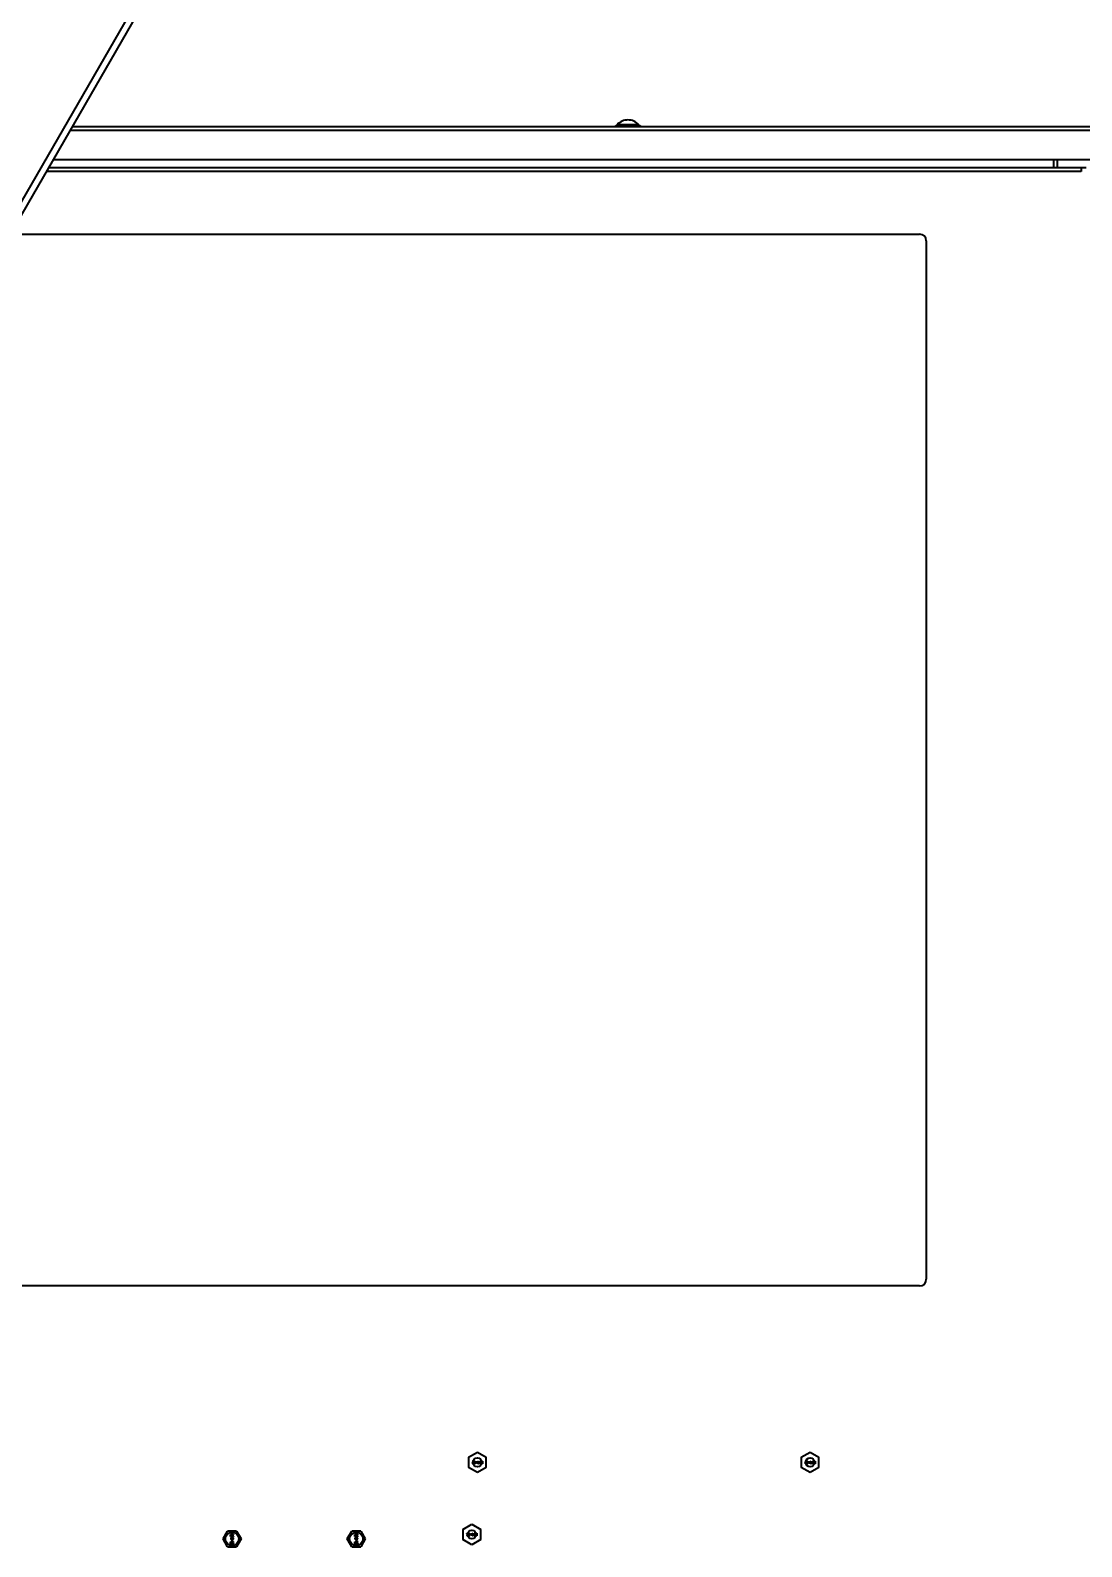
# Model space of a CAD drawing. Header units: millimetres. Extents: x 32496 to 166256, y 3504 to 23939.
# Drawn here: x 100207 to 100681, y 21586 to 22269 of the extents above; entities that cross this region are included whole.
import ezdxf

# ---------------------------------------------------------------- set-up
doc = ezdxf.new("R2010")
doc.units = ezdxf.units.MM
doc.layers.get('0').update_dxf_attribs({"lineweight": 35})

# ---------------------------------------------------------------- blocks, each defined once
blk = doc.blocks.new('8-1250')
at = {"linetype": 'Continuous'}
for p, q in [((-19.13, -33017.31), (477.41, -32157.29)), ((-19.13, -33023.31), (480.87, -32157.29)), ((262.92, -32534.79), (728.87, -32534.79)), ((510.89, -32533.96), (508.53, -32533.96)), ((508.53, -32533.96), (508.53, -32533.96)), ((515.85, -32533.96), (510.89, -32533.96)), ((518.22, -32533.96), (515.85, -32533.96)), ((728.87, -32536.49), (261.94, -32536.49)), ((717.67, -32554.99), (251.26, -32554.99)), ((252.24, -32553.29), (719.87, -32553.29)), ((728.87, -32549.79), (254.26, -32549.79)), ((705.37, -32553.29), (705.37, -32549.79)), ((706.87, -32549.79), (706.87, -32553.29)), ((717.67, -32553.29), (717.67, -32554.99)), ((234.92, -32583.29), (644.87, -32583.29)), ((647.87, -32586.29), (647.87, -33054.29)), ((644.87, -33057.29), (80.87, -33057.29)), ((441.47, -33134.48), (445.47, -33132.17)), ((441.47, -33134.48), (441.47, -33139.1)), ((443.2, -33136.19), (444.1, -33136.19)), ((443.2, -33136.32), (443.2, -33136.19)), ((443.9, -33136.32), (443.2, -33136.32)), ((443.22, -33136.95), (443.2, -33137.06)), ((443.2, -33137.11), (443.2, -33137.06)), ((443.2, -33137.11), (443.22, -33137.21)), ((443.27, -33136.88), (443.22, -33136.95)), ((443.22, -33137.21), (443.32, -33137.31)), ((443.9, -33136.32), (443.27, -33136.88)), ((443.35, -33137.06), (443.4, -33136.95)), ((443.35, -33137.06), (443.35, -33137.11)), ((443.4, -33137.18), (443.35, -33137.11)), ((443.4, -33136.95), (444.1, -33136.32)), ((443.47, -33137.24), (443.4, -33137.18)), ((443.9, -33137.18), (443.82, -33137.24)), ((443.95, -33137.11), (443.9, -33137.18)), ((443.95, -33137.11), (444.07, -33137.11)), ((443.95, -33137.31), (444.05, -33137.21)), ((444.05, -33137.21), (444.07, -33137.11)), ((444.1, -33136.19), (444.1, -33136.32)), ((444.3, -33136.19), (444.45, -33136.19)), ((444.3, -33137.39), (444.3, -33136.19)), ((444.45, -33136.19), (444.45, -33137.18)), ((444.6, -33137.01), (444.45, -33137.18)), ((444.45, -33137.39), (444.6, -33137.21)), ((444.6, -33137.01), (444.6, -33137.21)), ((444.82, -33136.62), (444.8, -33136.65)), ((444.8, -33136.65), (444.95, -33136.8)), ((444.95, -33136.8), (444.8, -33136.95)), ((444.8, -33136.95), (444.82, -33136.98)), ((444.95, -33136.75), (444.82, -33136.62)), ((444.82, -33136.98), (444.95, -33136.85)), ((444.95, -33136.57), (445, -33136.57)), ((444.95, -33136.75), (444.95, -33136.57)), ((444.95, -33137.03), (444.95, -33136.85)), ((445, -33137.03), (444.95, -33137.03)), ((445, -33136.57), (445, -33136.75)), ((445.12, -33136.62), (445, -33136.75)), ((445, -33136.8), (445.15, -33136.65)), ((445.15, -33136.95), (445, -33136.8)), ((445, -33136.85), (445.12, -33136.98)), ((445, -33136.85), (445, -33137.03)), ((445.15, -33136.65), (445.12, -33136.62)), ((445.12, -33136.98), (445.15, -33136.95)), ((445.35, -33136.55), (445.6, -33136.55)), ((445.35, -33136.7), (445.35, -33136.55)), ((445.6, -33136.7), (445.35, -33136.7)), ((445.47, -33132.17), (449.47, -33134.48)), ((445.6, -33136.19), (445.75, -33136.19)), ((445.6, -33136.55), (445.6, -33136.19)), ((445.6, -33137.39), (445.6, -33136.7)), ((445.75, -33136.19), (445.75, -33136.55)), ((445.75, -33136.55), (446.35, -33136.55)), ((446.17, -33136.7), (445.75, -33136.7)), ((445.75, -33137.39), (446.35, -33136.7)), ((446.17, -33136.7), (445.75, -33137.18)), ((445.75, -33136.7), (445.75, -33137.18)), ((446.35, -33136.55), (446.35, -33136.7)), ((446.55, -33136.19), (446.7, -33136.19)), ((446.55, -33137.39), (446.55, -33136.19)), ((447.05, -33136.19), (446.7, -33137.13)), ((446.7, -33136.19), (446.7, -33137.13)), ((446.77, -33137.39), (447.15, -33136.32)), ((447.05, -33136.19), (447.25, -33136.19)), ((447.15, -33136.32), (447.52, -33137.39)), ((447.6, -33137.13), (447.25, -33136.19)), ((447.6, -33136.19), (447.75, -33136.19)), ((447.6, -33137.13), (447.6, -33136.19)), ((447.75, -33136.19), (447.75, -33137.39)), ((449.47, -33139.1), (449.47, -33134.48)), ((591.47, -33134.48), (595.47, -33132.17)), ((591.47, -33134.48), (591.47, -33139.1)), ((593.2, -33136.19), (594.1, -33136.19)), ((593.2, -33136.32), (593.2, -33136.19)), ((593.9, -33136.32), (593.2, -33136.32)), ((593.22, -33136.95), (593.2, -33137.06)), ((593.2, -33137.11), (593.2, -33137.06)), ((593.2, -33137.11), (593.22, -33137.21)), ((593.27, -33136.88), (593.22, -33136.95)), ((593.22, -33137.21), (593.32, -33137.31)), ((593.9, -33136.32), (593.27, -33136.88)), ((593.35, -33137.06), (593.4, -33136.95)), ((593.35, -33137.06), (593.35, -33137.11)), ((593.4, -33137.18), (593.35, -33137.11)), ((593.4, -33136.95), (594.1, -33136.32)), ((593.47, -33137.24), (593.4, -33137.18)), ((593.9, -33137.18), (593.82, -33137.24)), ((593.95, -33137.11), (593.9, -33137.18)), ((593.95, -33137.11), (594.07, -33137.11)), ((593.95, -33137.31), (594.05, -33137.21)), ((594.05, -33137.21), (594.07, -33137.11)), ((594.1, -33136.19), (594.1, -33136.32)), ((594.3, -33136.19), (594.45, -33136.19)), ((594.3, -33137.39), (594.3, -33136.19)), ((594.45, -33136.19), (594.45, -33137.18)), ((594.6, -33137.01), (594.45, -33137.18)), ((594.45, -33137.39), (594.6, -33137.21)), ((594.6, -33137.01), (594.6, -33137.21)), ((594.82, -33136.62), (594.8, -33136.65)), ((594.8, -33136.65), (594.95, -33136.8)), ((594.95, -33136.8), (594.8, -33136.95)), ((594.8, -33136.95), (594.82, -33136.98)), ((594.95, -33136.75), (594.82, -33136.62)), ((594.82, -33136.98), (594.95, -33136.85)), ((594.95, -33136.57), (595, -33136.57)), ((594.95, -33136.75), (594.95, -33136.57)), ((594.95, -33137.03), (594.95, -33136.85)), ((595, -33137.03), (594.95, -33137.03)), ((595, -33136.57), (595, -33136.75)), ((595.12, -33136.62), (595, -33136.75)), ((595, -33136.8), (595.15, -33136.65)), ((595.15, -33136.95), (595, -33136.8)), ((595, -33136.85), (595.12, -33136.98)), ((595, -33136.85), (595, -33137.03)), ((595.15, -33136.65), (595.12, -33136.62)), ((595.12, -33136.98), (595.15, -33136.95)), ((595.35, -33136.55), (595.6, -33136.55)), ((595.35, -33136.7), (595.35, -33136.55)), ((595.6, -33136.7), (595.35, -33136.7)), ((595.47, -33132.17), (599.47, -33134.48)), ((595.6, -33136.19), (595.75, -33136.19)), ((595.6, -33136.55), (595.6, -33136.19)), ((595.6, -33137.39), (595.6, -33136.7)), ((595.75, -33136.19), (595.75, -33136.55)), ((595.75, -33136.55), (596.35, -33136.55)), ((596.17, -33136.7), (595.75, -33136.7)), ((595.75, -33137.39), (596.35, -33136.7)), ((596.17, -33136.7), (595.75, -33137.18)), ((595.75, -33136.7), (595.75, -33137.18)), ((596.35, -33136.55), (596.35, -33136.7)), ((596.55, -33136.19), (596.7, -33136.19)), ((596.55, -33137.39), (596.55, -33136.19)), ((596.7, -33136.19), (596.7, -33137.13)), ((597.05, -33136.19), (596.7, -33137.13)), ((596.77, -33137.39), (597.15, -33136.32)), ((597.05, -33136.19), (597.25, -33136.19)), ((597.15, -33136.32), (597.52, -33137.39)), ((597.6, -33137.13), (597.25, -33136.19)), ((597.6, -33136.19), (597.75, -33136.19)), ((597.6, -33137.13), (597.6, -33136.19)), ((597.75, -33136.19), (597.75, -33137.39)), ((599.47, -33139.1), (599.47, -33134.48)), ((445.47, -33141.41), (441.47, -33139.1)), ((443.32, -33137.31), (443.42, -33137.36)), ((443.42, -33137.36), (443.57, -33137.39)), ((443.6, -33137.26), (443.47, -33137.24)), ((443.67, -33137.39), (443.57, -33137.39)), ((443.6, -33137.26), (443.7, -33137.26)), ((443.67, -33137.39), (443.85, -33137.36)), ((443.82, -33137.24), (443.7, -33137.26)), ((443.85, -33137.36), (443.95, -33137.31)), ((444.45, -33137.39), (444.3, -33137.39)), ((449.47, -33139.1), (445.47, -33141.41)), ((445.75, -33137.39), (445.6, -33137.39)), ((446.77, -33137.39), (446.55, -33137.39)), ((447.75, -33137.39), (447.52, -33137.39)), ((595.47, -33141.41), (591.47, -33139.1)), ((593.32, -33137.31), (593.42, -33137.36)), ((593.42, -33137.36), (593.57, -33137.39)), ((593.6, -33137.26), (593.47, -33137.24)), ((593.67, -33137.39), (593.57, -33137.39)), ((593.6, -33137.26), (593.7, -33137.26)), ((593.67, -33137.39), (593.85, -33137.36)), ((593.82, -33137.24), (593.7, -33137.26)), ((593.85, -33137.36), (593.95, -33137.31)), ((594.45, -33137.39), (594.3, -33137.39)), ((599.47, -33139.1), (595.47, -33141.41)), ((595.75, -33137.39), (595.6, -33137.39)), ((596.77, -33137.39), (596.55, -33137.39)), ((597.75, -33137.39), (597.52, -33137.39)), ((330.83, -33171.29), (332.85, -33167.79)), ((332.85, -33174.79), (330.83, -33171.29)), ((336.89, -33167.79), (332.85, -33167.79)), ((334.22, -33169.09), (335.52, -33169.09)), ((334.22, -33169.25), (334.22, -33169.09)), ((335.25, -33169.25), (334.22, -33169.25)), ((335.25, -33169.25), (334.22, -33169.63)), ((334.22, -33169.85), (334.22, -33169.63)), ((334.22, -33169.85), (335.25, -33170.23)), ((334.22, -33170.23), (335.25, -33170.23)), ((334.22, -33170.39), (334.22, -33170.23)), ((335.52, -33170.39), (334.22, -33170.39)), ((334.25, -33170.9), (334.22, -33171.04)), ((334.22, -33171.17), (334.22, -33171.04)), ((334.22, -33171.17), (334.25, -33171.31)), ((334.33, -33170.77), (334.25, -33170.9)), ((334.25, -33171.31), (334.33, -33171.45)), ((334.44, -33170.69), (334.33, -33170.77)), ((334.36, -33169.74), (335.52, -33169.33)), ((335.52, -33170.15), (334.36, -33169.74)), ((334.36, -33171.01), (334.39, -33170.93)), ((334.36, -33171.01), (334.36, -33171.2)), ((334.39, -33171.28), (334.36, -33171.2)), ((334.39, -33170.93), (334.44, -33170.85)), ((334.44, -33171.36), (334.39, -33171.28)), ((334.58, -33170.63), (334.44, -33170.69)), ((334.44, -33170.85), (334.53, -33170.8)), ((334.53, -33171.42), (334.44, -33171.36)), ((334.53, -33170.8), (334.61, -33170.77)), ((334.78, -33170.61), (334.58, -33170.63)), ((334.69, -33170.77), (334.61, -33170.77)), ((334.69, -33170.77), (334.78, -33170.8)), ((334.78, -33170.61), (334.97, -33170.61)), ((334.78, -33170.8), (334.83, -33170.85)), ((334.83, -33171.36), (334.78, -33171.42)), ((334.83, -33170.85), (334.89, -33170.93)), ((334.89, -33171.28), (334.83, -33171.36)), ((334.89, -33170.93), (334.91, -33171.01)), ((334.91, -33171.2), (334.89, -33171.28)), ((334.97, -33170.74), (334.91, -33170.74)), ((335.02, -33170.9), (334.91, -33170.74)), ((334.91, -33171.2), (334.91, -33171.01)), ((334.94, -33171.45), (335.02, -33171.31)), ((335.16, -33170.63), (334.97, -33170.61)), ((334.97, -33170.74), (335.14, -33170.77)), ((335.05, -33171.04), (335.02, -33170.9)), ((335.02, -33171.31), (335.05, -33171.17)), ((335.05, -33171.04), (335.05, -33171.17)), ((335.14, -33170.77), (335.22, -33170.8)), ((335.3, -33170.69), (335.16, -33170.63)), ((335.22, -33170.8), (335.3, -33170.85)), ((335.3, -33171.34), (335.22, -33171.39)), ((335.41, -33170.77), (335.3, -33170.69)), ((335.3, -33170.85), (335.36, -33170.93)), ((335.36, -33171.26), (335.3, -33171.34)), ((335.36, -33170.93), (335.38, -33171.01)), ((335.38, -33171.17), (335.36, -33171.26)), ((335.38, -33171.17), (335.38, -33171.01)), ((335.49, -33170.9), (335.41, -33170.77)), ((335.41, -33171.42), (335.49, -33171.28)), ((335.52, -33171.04), (335.49, -33170.9)), ((335.49, -33171.28), (335.52, -33171.15)), ((335.52, -33169.09), (335.52, -33169.33)), ((335.52, -33170.15), (335.52, -33170.39)), ((335.52, -33171.04), (335.52, -33171.15)), ((336.89, -33167.79), (338.91, -33171.29)), ((338.91, -33171.29), (336.89, -33174.79)), ((386.83, -33171.29), (388.85, -33167.79)), ((388.85, -33174.79), (386.83, -33171.29)), ((392.89, -33167.79), (388.85, -33167.79)), ((390.22, -33169.09), (391.52, -33169.09)), ((390.22, -33169.25), (390.22, -33169.09)), ((391.25, -33169.25), (390.22, -33169.25)), ((391.25, -33169.25), (390.22, -33169.63)), ((390.22, -33169.85), (390.22, -33169.63)), ((390.22, -33169.85), (391.25, -33170.23)), ((390.22, -33170.23), (391.25, -33170.23)), ((390.22, -33170.39), (390.22, -33170.23)), ((391.52, -33170.39), (390.22, -33170.39)), ((390.25, -33170.9), (390.22, -33171.04)), ((390.22, -33171.17), (390.22, -33171.04)), ((390.22, -33171.17), (390.25, -33171.31)), ((390.33, -33170.77), (390.25, -33170.9)), ((390.25, -33171.31), (390.33, -33171.45)), ((390.44, -33170.69), (390.33, -33170.77)), ((390.36, -33169.74), (391.52, -33169.33)), ((391.52, -33170.15), (390.36, -33169.74)), ((390.36, -33171.01), (390.39, -33170.93)), ((390.36, -33171.01), (390.36, -33171.2)), ((390.39, -33171.28), (390.36, -33171.2)), ((390.39, -33170.93), (390.44, -33170.85)), ((390.44, -33171.36), (390.39, -33171.28)), ((390.58, -33170.63), (390.44, -33170.69)), ((390.44, -33170.85), (390.53, -33170.8)), ((390.53, -33171.42), (390.44, -33171.36)), ((390.53, -33170.8), (390.61, -33170.77)), ((390.78, -33170.61), (390.58, -33170.63)), ((390.69, -33170.77), (390.61, -33170.77)), ((390.69, -33170.77), (390.78, -33170.8)), ((390.78, -33170.61), (390.97, -33170.61)), ((390.78, -33170.8), (390.83, -33170.85)), ((390.83, -33171.36), (390.78, -33171.42)), ((390.83, -33170.85), (390.89, -33170.93)), ((390.89, -33171.28), (390.83, -33171.36)), ((390.89, -33170.93), (390.91, -33171.01)), ((390.91, -33171.2), (390.89, -33171.28)), ((390.97, -33170.74), (390.91, -33170.74)), ((391.02, -33170.9), (390.91, -33170.74)), ((390.91, -33171.2), (390.91, -33171.01)), ((390.94, -33171.45), (391.02, -33171.31)), ((391.16, -33170.63), (390.97, -33170.61)), ((390.97, -33170.74), (391.14, -33170.77)), ((391.05, -33171.04), (391.02, -33170.9)), ((391.02, -33171.31), (391.05, -33171.17)), ((391.05, -33171.04), (391.05, -33171.17)), ((391.14, -33170.77), (391.22, -33170.8)), ((391.3, -33170.69), (391.16, -33170.63)), ((391.22, -33170.8), (391.3, -33170.85)), ((391.3, -33171.34), (391.22, -33171.39)), ((391.41, -33170.77), (391.3, -33170.69)), ((391.3, -33170.85), (391.36, -33170.93)), ((391.36, -33171.26), (391.3, -33171.34)), ((391.36, -33170.93), (391.38, -33171.01)), ((391.38, -33171.17), (391.36, -33171.26)), ((391.38, -33171.17), (391.38, -33171.01)), ((391.49, -33170.9), (391.41, -33170.77)), ((391.41, -33171.42), (391.49, -33171.28)), ((391.52, -33171.04), (391.49, -33170.9)), ((391.49, -33171.28), (391.52, -33171.15)), ((391.52, -33169.09), (391.52, -33169.33)), ((391.52, -33170.15), (391.52, -33170.39)), ((391.52, -33171.04), (391.52, -33171.15)), ((392.89, -33167.79), (394.91, -33171.29)), ((394.91, -33171.29), (392.89, -33174.79)), ((438.97, -33166.98), (442.97, -33164.67)), ((438.97, -33166.98), (438.97, -33171.6)), ((440.7, -33168.69), (441.6, -33168.69)), ((440.7, -33168.82), (440.7, -33168.69)), ((441.4, -33168.82), (440.7, -33168.82)), ((440.72, -33169.45), (440.7, -33169.56)), ((440.7, -33169.61), (440.7, -33169.56)), ((440.7, -33169.61), (440.72, -33169.71)), ((440.77, -33169.38), (440.72, -33169.45)), ((440.72, -33169.71), (440.82, -33169.81)), ((441.4, -33168.82), (440.77, -33169.38)), ((440.82, -33169.81), (440.92, -33169.86)), ((440.85, -33169.56), (440.9, -33169.45)), ((440.85, -33169.56), (440.85, -33169.61)), ((440.9, -33169.68), (440.85, -33169.61)), ((440.9, -33169.45), (441.6, -33168.82)), ((440.97, -33169.74), (440.9, -33169.68)), ((440.92, -33169.86), (441.07, -33169.89)), ((441.1, -33169.76), (440.97, -33169.74)), ((441.17, -33169.89), (441.07, -33169.89)), ((441.1, -33169.76), (441.2, -33169.76)), ((441.17, -33169.89), (441.35, -33169.86)), ((441.32, -33169.74), (441.2, -33169.76)), ((441.4, -33169.68), (441.32, -33169.74)), ((441.35, -33169.86), (441.45, -33169.81)), ((441.45, -33169.61), (441.4, -33169.68)), ((441.45, -33169.61), (441.57, -33169.61)), ((441.45, -33169.81), (441.55, -33169.71)), ((441.55, -33169.71), (441.57, -33169.61)), ((441.6, -33168.69), (441.6, -33168.82)), ((441.8, -33168.69), (441.95, -33168.69)), ((441.8, -33169.89), (441.8, -33168.69)), ((441.95, -33169.89), (441.8, -33169.89)), ((441.95, -33168.69), (441.95, -33169.68)), ((442.1, -33169.51), (441.95, -33169.68)), ((441.95, -33169.89), (442.1, -33169.71)), ((442.1, -33169.51), (442.1, -33169.71)), ((442.32, -33169.12), (442.3, -33169.15)), ((442.3, -33169.15), (442.45, -33169.3)), ((442.45, -33169.3), (442.3, -33169.45)), ((442.3, -33169.45), (442.32, -33169.48)), ((442.45, -33169.25), (442.32, -33169.12)), ((442.32, -33169.48), (442.45, -33169.35)), ((442.45, -33169.07), (442.5, -33169.07)), ((442.45, -33169.25), (442.45, -33169.07)), ((442.45, -33169.53), (442.45, -33169.35)), ((442.5, -33169.53), (442.45, -33169.53)), ((442.5, -33169.07), (442.5, -33169.25)), ((442.62, -33169.12), (442.5, -33169.25)), ((442.5, -33169.3), (442.65, -33169.15)), ((442.65, -33169.45), (442.5, -33169.3)), ((442.5, -33169.35), (442.62, -33169.48)), ((442.5, -33169.35), (442.5, -33169.53)), ((442.65, -33169.15), (442.62, -33169.12)), ((442.62, -33169.48), (442.65, -33169.45)), ((442.85, -33169.05), (443.1, -33169.05)), ((442.85, -33169.2), (442.85, -33169.05)), ((443.1, -33169.2), (442.85, -33169.2)), ((442.97, -33164.67), (446.97, -33166.98)), ((443.1, -33168.69), (443.25, -33168.69)), ((443.1, -33169.05), (443.1, -33168.69)), ((443.1, -33169.89), (443.1, -33169.2)), ((443.25, -33169.89), (443.1, -33169.89)), ((443.25, -33168.69), (443.25, -33169.05)), ((443.25, -33169.05), (443.85, -33169.05)), ((443.67, -33169.2), (443.25, -33169.2)), ((443.25, -33169.89), (443.85, -33169.2)), ((443.67, -33169.2), (443.25, -33169.68)), ((443.25, -33169.2), (443.25, -33169.68)), ((443.85, -33169.05), (443.85, -33169.2)), ((444.05, -33168.69), (444.2, -33168.69)), ((444.05, -33169.89), (444.05, -33168.69)), ((444.27, -33169.89), (444.05, -33169.89)), ((444.55, -33168.69), (444.2, -33169.63)), ((444.2, -33168.69), (444.2, -33169.63)), ((444.27, -33169.89), (444.65, -33168.82)), ((444.55, -33168.69), (444.75, -33168.69)), ((444.65, -33168.82), (445.02, -33169.89)), ((445.1, -33169.63), (444.75, -33168.69)), ((445.25, -33169.89), (445.02, -33169.89)), ((445.1, -33168.69), (445.25, -33168.69)), ((445.1, -33169.63), (445.1, -33168.69)), ((445.25, -33168.69), (445.25, -33169.89)), ((446.97, -33171.6), (446.97, -33166.98)), ((332.85, -33174.79), (336.89, -33174.79)), ((334.22, -33172.56), (335.3, -33172.56)), ((334.22, -33172.72), (334.22, -33172.56)), ((335.52, -33172.72), (334.22, -33172.72)), ((334.22, -33172.93), (334.36, -33172.93)), ((334.22, -33173.91), (334.22, -33172.93)), ((334.36, -33173.91), (334.22, -33173.91)), ((334.33, -33171.45), (334.44, -33171.53)), ((335.05, -33173.69), (334.36, -33172.93)), ((334.36, -33173.15), (334.97, -33173.83)), ((334.36, -33173.15), (334.36, -33173.91)), ((334.44, -33171.53), (334.58, -33171.58)), ((334.61, -33171.45), (334.53, -33171.42)), ((334.72, -33171.58), (334.58, -33171.58)), ((334.61, -33171.45), (334.69, -33171.45)), ((334.64, -33171.96), (334.83, -33171.96)), ((334.64, -33172.01), (334.64, -33171.96)), ((334.83, -33172.01), (334.64, -33172.01)), ((334.78, -33171.42), (334.69, -33171.45)), ((334.72, -33171.8), (334.69, -33171.82)), ((334.69, -33171.82), (334.83, -33171.96)), ((334.83, -33172.01), (334.69, -33172.15)), ((334.69, -33172.15), (334.72, -33172.18)), ((334.72, -33171.58), (334.86, -33171.53)), ((334.89, -33171.96), (334.72, -33171.8)), ((334.72, -33172.18), (334.89, -33172.01)), ((334.86, -33171.53), (334.94, -33171.45)), ((335.05, -33171.8), (334.89, -33171.96)), ((334.89, -33172.01), (335.05, -33172.18)), ((334.94, -33171.96), (335.08, -33171.82)), ((334.94, -33171.96), (335.14, -33171.96)), ((335.14, -33172.01), (334.94, -33172.01)), ((335.08, -33172.15), (334.94, -33172.01)), ((334.97, -33173.83), (335.05, -33173.88)), ((335.08, -33171.82), (335.05, -33171.8)), ((335.05, -33172.18), (335.08, -33172.15)), ((335.16, -33173.75), (335.05, -33173.69)), ((335.05, -33173.88), (335.16, -33173.91)), ((335.11, -33172.39), (335.33, -33172.39)), ((335.11, -33172.39), (335.3, -33172.56)), ((335.14, -33171.96), (335.14, -33172.01)), ((335.16, -33173.75), (335.22, -33173.75)), ((335.22, -33173.91), (335.16, -33173.91)), ((335.22, -33171.53), (335.22, -33171.39)), ((335.22, -33171.53), (335.3, -33171.5)), ((335.33, -33172.99), (335.22, -33172.96)), ((335.22, -33173.1), (335.22, -33172.96)), ((335.22, -33173.1), (335.3, -33173.15)), ((335.3, -33173.69), (335.22, -33173.75)), ((335.22, -33173.91), (335.33, -33173.88)), ((335.3, -33171.5), (335.41, -33171.42)), ((335.3, -33173.15), (335.36, -33173.23)), ((335.36, -33173.61), (335.3, -33173.69)), ((335.52, -33172.56), (335.33, -33172.39)), ((335.44, -33173.1), (335.33, -33172.99)), ((335.33, -33173.88), (335.44, -33173.77)), ((335.36, -33173.23), (335.38, -33173.37)), ((335.38, -33173.48), (335.36, -33173.61)), ((335.38, -33173.48), (335.38, -33173.37)), ((335.49, -33173.21), (335.44, -33173.1)), ((335.44, -33173.77), (335.49, -33173.67)), ((335.52, -33173.4), (335.49, -33173.21)), ((335.49, -33173.67), (335.52, -33173.5)), ((335.52, -33172.56), (335.52, -33172.72)), ((335.52, -33173.4), (335.52, -33173.5)), ((388.85, -33174.79), (392.89, -33174.79)), ((390.22, -33172.56), (391.3, -33172.56)), ((390.22, -33172.72), (390.22, -33172.56)), ((391.52, -33172.72), (390.22, -33172.72)), ((390.22, -33172.93), (390.36, -33172.93)), ((390.22, -33173.91), (390.22, -33172.93)), ((390.36, -33173.91), (390.22, -33173.91)), ((390.33, -33171.45), (390.44, -33171.53)), ((391.05, -33173.69), (390.36, -33172.93)), ((390.36, -33173.15), (390.97, -33173.83)), ((390.36, -33173.15), (390.36, -33173.91)), ((390.44, -33171.53), (390.58, -33171.58)), ((390.61, -33171.45), (390.53, -33171.42)), ((390.72, -33171.58), (390.58, -33171.58)), ((390.61, -33171.45), (390.69, -33171.45)), ((390.64, -33171.96), (390.83, -33171.96)), ((390.64, -33172.01), (390.64, -33171.96)), ((390.83, -33172.01), (390.64, -33172.01)), ((390.78, -33171.42), (390.69, -33171.45)), ((390.72, -33171.8), (390.69, -33171.82)), ((390.69, -33171.82), (390.83, -33171.96)), ((390.83, -33172.01), (390.69, -33172.15)), ((390.69, -33172.15), (390.72, -33172.18)), ((390.72, -33171.58), (390.86, -33171.53)), ((390.89, -33171.96), (390.72, -33171.8)), ((390.72, -33172.18), (390.89, -33172.01)), ((390.86, -33171.53), (390.94, -33171.45)), ((391.05, -33171.8), (390.89, -33171.96)), ((390.89, -33172.01), (391.05, -33172.18)), ((390.94, -33171.96), (391.08, -33171.82)), ((390.94, -33171.96), (391.14, -33171.96)), ((391.14, -33172.01), (390.94, -33172.01)), ((391.08, -33172.15), (390.94, -33172.01)), ((390.97, -33173.83), (391.05, -33173.88)), ((391.08, -33171.82), (391.05, -33171.8)), ((391.05, -33172.18), (391.08, -33172.15)), ((391.16, -33173.75), (391.05, -33173.69)), ((391.05, -33173.88), (391.16, -33173.91)), ((391.11, -33172.39), (391.33, -33172.39)), ((391.11, -33172.39), (391.3, -33172.56)), ((391.14, -33171.96), (391.14, -33172.01)), ((391.16, -33173.75), (391.22, -33173.75)), ((391.22, -33173.91), (391.16, -33173.91)), ((391.22, -33171.53), (391.22, -33171.39)), ((391.22, -33171.53), (391.3, -33171.5)), ((391.33, -33172.99), (391.22, -33172.96)), ((391.22, -33173.1), (391.22, -33172.96)), ((391.22, -33173.1), (391.3, -33173.15)), ((391.3, -33173.69), (391.22, -33173.75)), ((391.22, -33173.91), (391.33, -33173.88)), ((391.3, -33171.5), (391.41, -33171.42)), ((391.3, -33173.15), (391.36, -33173.23)), ((391.36, -33173.61), (391.3, -33173.69)), ((391.52, -33172.56), (391.33, -33172.39)), ((391.44, -33173.1), (391.33, -33172.99)), ((391.33, -33173.88), (391.44, -33173.77)), ((391.36, -33173.23), (391.38, -33173.37)), ((391.38, -33173.48), (391.36, -33173.61)), ((391.38, -33173.48), (391.38, -33173.37)), ((391.49, -33173.21), (391.44, -33173.1)), ((391.44, -33173.77), (391.49, -33173.67)), ((391.52, -33173.4), (391.49, -33173.21)), ((391.49, -33173.67), (391.52, -33173.5)), ((391.52, -33172.56), (391.52, -33172.72)), ((391.52, -33173.4), (391.52, -33173.5)), ((442.97, -33173.91), (438.97, -33171.6)), ((446.97, -33171.6), (442.97, -33173.91))]:
    blk.add_line(p, q, dxfattribs=at)
for centre, radius in [((445.47, -33136.79), 2), ((595.47, -33136.79), 2), ((334.87, -33171.29), 3), ((390.87, -33171.29), 3), ((442.97, -33169.29), 2)]:
    blk.add_circle(centre, radius, dxfattribs=at)
for centre, radius, start, end in [((506.66, -32532.29), 2.5, 270, 318.18969), ((513.37, -32538.29), 6.5, 41.81031, 138.18969), ((520.08, -32532.29), 2.5, 221.81031, 270), ((644.87, -32586.29), 3, 0, 90), ((644.87, -33054.29), 3, 270, 0)]:
    blk.add_arc(centre, radius, start, end, dxfattribs=at)

msp = doc.modelspace()

# ---------------------------------------------------------------- block references
at = {"color": 6}
msp.add_blockref('8-1250', (99962.893, 54760.291), dxfattribs=at)

doc.saveas('drawing.dxf')
